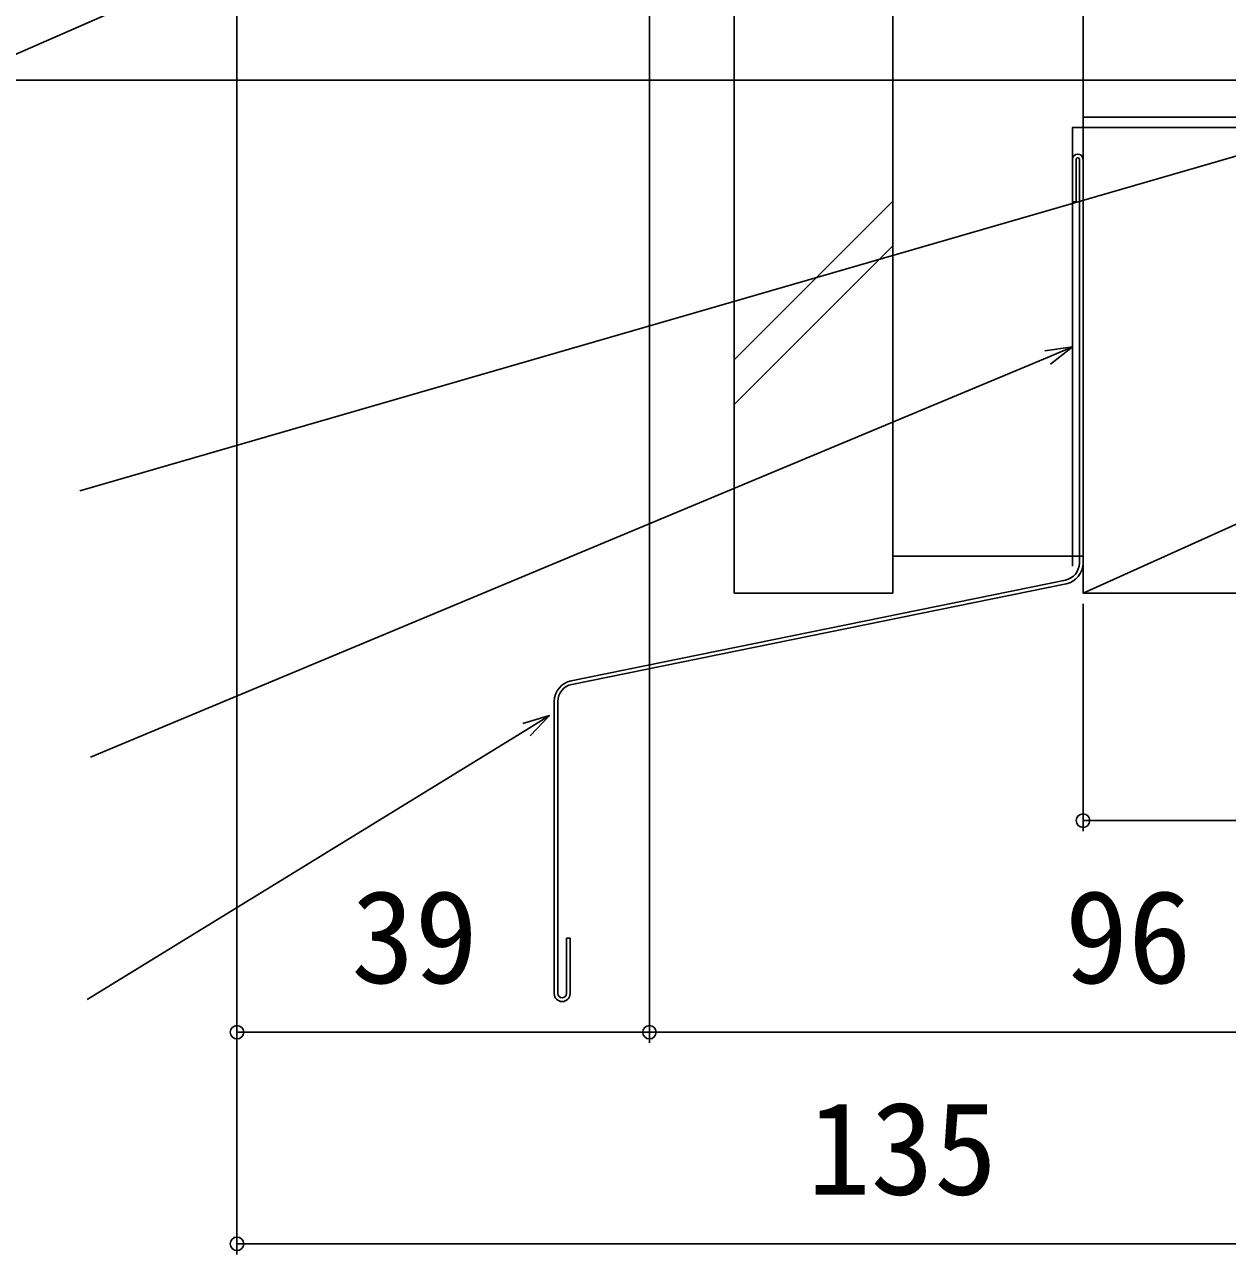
# Model space of a CAD drawing. Units: millimetres, scale not verified. Extents: x -538 to 512, y -790 to 792.
# Drawn here: x -312.4 to -198.7, y -205.9 to -89.7 of the extents above; entities that cross this region are included whole.
import ezdxf
from ezdxf.enums import TextEntityAlignment as Align

# ---------------------------------------------------------------- set-up
doc = ezdxf.new("R2010")
doc.units = ezdxf.units.MM
doc.header["$LTSCALE"] = 4
for name, color, linetype in [('0-7_YKK_D', 6, 'Continuous'), ('0-9_YSS_K', 3, 'Continuous'), ('0-A_YSS_KE', 3, 'Continuous')]:
    doc.layers.add(name, color=color, linetype=linetype)
doc.styles.add('ＭＳ ゴシック', font='')
doc.styles.get('ＭＳ ゴシック').set_extended_font_data('MS Gothic')

msp = doc.modelspace()

# ---------------------------------------------------------------- linework, layer by layer
at = {"layer": '0-7_YKK_D'}
for p, q in [((-253.338, -71.946), (-253.338, -185.946)), ((-292.338, -75.646), (-292.338, -185.946)), ((-159.965, -94.946), (-397.042, -94.946)), ((-292.338, -97.946), (-292.338, -205.946)), ((-253.338, -97.946), (-253.338, -185.946)), ((-212.338, -144.446), (-212.338, -165.946)), ((-112.338, -164.946), (-212.338, -164.946)), ((-292.338, -184.946), (-253.338, -184.946)), ((-253.338, -184.946), (-157.338, -184.946)), ((-292.338, -204.946), (-157.338, -204.946))]:
    msp.add_line(p, q, dxfattribs=at)
for points in [[(-253.338, -66.279), (-255.675, -67.301), (-361.519, -113.604)], [(-161.15, -91.512), (-163.6, -92.221), (-307.193, -133.789)], [(-213.338, -120.178), (-215.691, -121.161), (-306.194, -158.958)], [(-215.955, -120.531), (-213.338, -120.178), (-215.428, -121.792)], [(-262.789, -155.024), (-264.962, -156.359), (-306.492, -181.857)], [(-265.319, -155.776), (-262.789, -155.024), (-264.604, -156.941)]]:
    msp.add_lwpolyline(points, dxfattribs=at)
for centre in [(-212.338, -164.946), (-292.338, -184.946), (-253.338, -184.946), (-253.338, -184.946), (-292.338, -204.946)]:
    msp.add_circle(centre, 0.637, dxfattribs=at)
at = {"layer": '0-9_YSS_K'}
for p, q in [((-230.338, -139.946), (-230.338, -86.946)), ((-212.338, -86.946), (-212.338, -139.946)), ((-212.338, -143.446), (-112.338, -98.446)), ((-230.338, -106.383), (-245.338, -121.383)), ((-245.338, -125.625), (-230.338, -110.625)), ((-230.338, -139.946), (-212.338, -139.946))]:
    msp.add_line(p, q, dxfattribs=at)
at = {"layer": '0-A_YSS_KE'}
for p, q in [((-245.338, -143.446), (-245.338, -86.946)), ((-212.338, -143.446), (-212.338, -98.446)), ((-213.338, -106.446), (-213.338, -102.446)), ((-212.688, -140.598), (-212.688, -102.446)), ((-212.338, -140.598), (-212.338, -102.446)), ((-260.737, -151.722), (-214.009, -142.215)), ((-260.667, -152.065), (-213.94, -142.558)), ((-230.338, -143.446), (-245.338, -143.446)), ((-262.338, -153.682), (-262.338, -181.297)), ((-261.988, -153.682), (-261.988, -181.297)), ((-261.188, -176.047), (-261.188, -181.297)), ((-261.188, -176.047), (-260.838, -176.047)), ((-260.838, -176.047), (-260.838, -181.297))]:
    msp.add_line(p, q, dxfattribs=at)
for points in [[(-230.338, -143.446), (-230.338, -86.946), (-245.338, -86.946)], [(-212.338, -98.446), (-112.338, -98.446), (-112.338, -143.446)], [(-156.338, -99.446), (-213.338, -99.446), (-213.338, -140.91)], [(-213.338, -106.446), (-212.988, -106.446), (-212.988, -102.446)]]:
    msp.add_lwpolyline(points, dxfattribs=at)
msp.add_lwpolyline([(-112.338, -143.446), (-112.338, -98.446), (-212.338, -98.446), (-212.338, -143.446)], close=True, dxfattribs=at)
for centre, radius, start, end in [((-212.838, -102.446), 0.5, 0, 180), ((-212.838, -102.446), 0.15, 0, 180), ((-214.338, -140.598), 1.65, 281.5, 0), ((-214.338, -140.598), 2, 281.5, 0), ((-260.338, -153.682), 2, 101.5, 180), ((-260.338, -153.682), 1.65, 101.5, 180), ((-261.588, -181.297), 0.75, 180, 0), ((-261.588, -181.297), 0.4, 180, 0)]:
    msp.add_arc(centre, radius, start, end, dxfattribs=at)

# ---------------------------------------------------------------- texts
at = {"layer": '0-7_YKK_D', "style": 'ＭＳ ゴシック'}
for s, p in [('39', (-281.532, -182.946)), ('96', (-214.066, -182.946)), ('135', (-238.407, -202.946))]:
    msp.add_text(s, height=8.798, dxfattribs=at).set_placement(p, align=Align.BOTTOM_LEFT)

doc.saveas('drawing.dxf')
